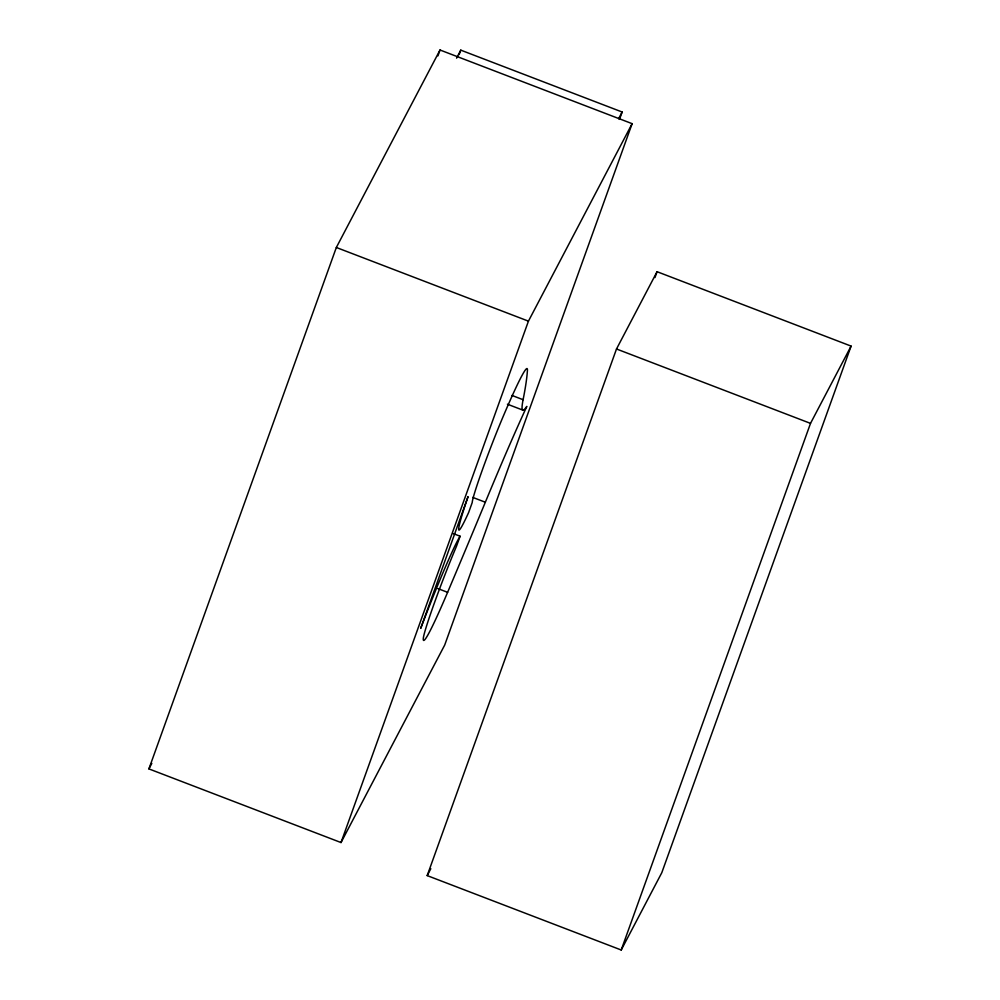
<?xml version="1.0" encoding="UTF-8"?>
<svg xmlns="http://www.w3.org/2000/svg" width="1000" height="1000" viewBox="0 0 1000 1000"><rect width="100%" height="100%" fill="white"/><g stroke="black" fill="none" stroke-linecap="round" stroke-linejoin="round"><path stroke-width="1.5" d="M460.1 536.225L456.538 546.138A62.862 3.137 -69 0 0 423.275 638.675A126.287 6.3 -69 0 0 447.612 592.325A865.863 43.163 -69 0 0 485.337 502.225A308.387 15.375 -69 0 1 526.838 406.4A247.9 12.363 -69 0 1 523.1 399.712A1060.725 52.875 -69 0 0 527.425 370.288A126.287 6.3 -69 0 0 503.1 416.637A58.375 2.913 -69 0 0 472.212 502.562L468.65 512.475A87.475 4.363 -69 0 1 468.05 496.625L420.7 628.375A97.925 4.888 -69 0 1 460.1 536.225L453.125 533.55M148.912 768.9L336.337 247.488L440.025 50L632.125 123.663L444.7 645.062L341.012 842.55L148.912 768.9L151.825 763.375M437.912 55.875L440.025 50M459.2 54.538L460.775 50.138L622.137 112.013L619.5 119.35M341.012 842.55L528.438 321.15L632.125 123.663M427.2 875.6L616.5 348.988L657.062 271.7L851.087 346.1L661.787 872.725L621.213 950L427.2 875.6L430.825 868.7M654.963 277.575L657.062 271.7M621.213 950L810.512 423.375L851.087 346.1M456.575 58.163L460.775 50.138M618.625 118.7L622.137 112.013M616.5 348.988L810.512 423.375M336.337 247.488L528.438 321.15M511.925 395.425L523.1 399.712M507.413 404.2L522.788 410.087M472.775 497.413L485.337 502.225M437.837 588.575L447.612 592.325"/></g></svg>
